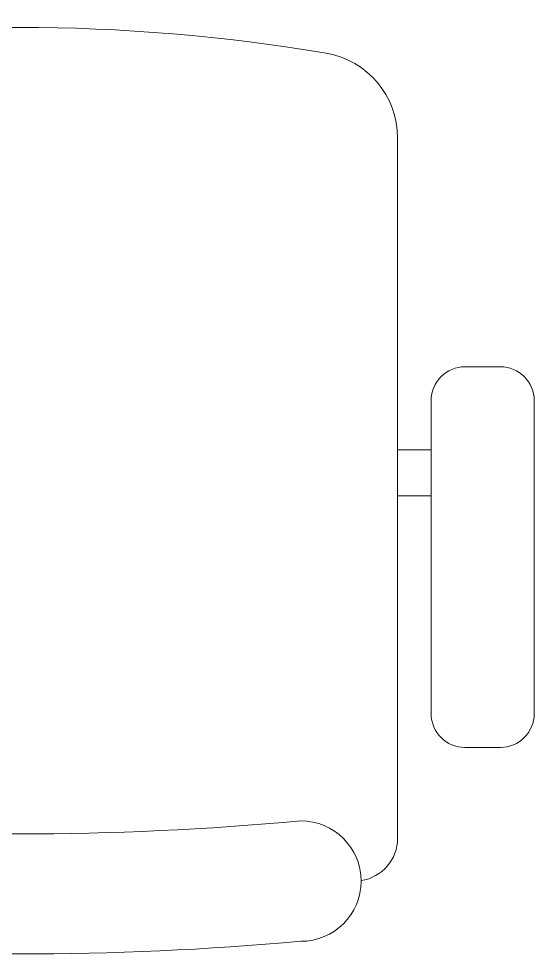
# Model space of a CAD drawing. Header units: metres. Extents: x 75097 to 220695, y -1557923 to -1361206.
# Drawn here: x 201526 to 201826, y -1456714 to -1456166 of the extents above; entities that cross this region are included whole.
import ezdxf

# ---------------------------------------------------------------- set-up
doc = ezdxf.new("R2010")
doc.units = ezdxf.units.M
doc.layers.get('0').update_dxf_attribs({"lineweight": 0})
doc.layers.add('A-100 - Copy$0$Medical Equipment and Furniture', color=8, linetype='Continuous', lineweight=0)

# ---------------------------------------------------------------- blocks, each defined once
blk = doc.blocks.new('A-100 - Copy$0$GF21018-P')
for p, q in [((-0.2206958158158443, 0.4756307261486727), (-0.2206958158158443, 0.0674977280054634)), ((-0.2805980196294406, 0.3422072443699342), (-0.2598282612620899, 0.3422072443699342)), ((-0.3002131404457629, 0.322592123553612), (-0.3002131404457629, 0.1400010304266672)), ((-0.2402131404457641, 0.322592123553612), (-0.2402131404457641, 0.1400010304266708)), ((-0.2402131404457641, 0.2937232591883401), (-0.2206958158158443, 0.2937232591883365)), ((-0.2402131404457641, 0.2670847420663591), (-0.2206958158158443, 0.2670847420663591)), ((-0.2805980196294406, 0.1203859096103415), (-0.2598282612620899, 0.120385909610345))]:
    blk.add_line(p, q)
for centre, radius, start, end in [((-0.0001010474000793, -0.5294775460345988), 1.069482816835118, 80.36711584008485, 99.63288415991525), ((-0.1706958158158436, 0.4756307261486727), 0.05, 99.63288415991494, 180), ((-0.2805980196294406, 0.322592123553612), 0.0196151208163253, 90, 180.0000000000001), ((-0.2598282612620899, 0.322592123553612), 0.0196151208163253, 359.9999999999999, 90), ((-0.2805980196294406, 0.1400010304266672), 0.0196151208163253, 180.0000000000001, 270.0000000000004), ((-0.2598282612620899, 0.1400010304266708), 0.0196151208163253, 270.0000000000006, 359.9999999999999), ((-0.1642902328567111, 0.0424977280054613), 0.0351139560901341, 90.00000000000004, 270), ((-4.0174444003e-06, 1.846735474002139), 1.776735474005004, 264.6945553321505, 275.3052680112835), ((-0.1956958158158457, 0.0674977280054634), 0.025, 179.9999999999999, 261.4720758531367), ((-3.2405935642e-06, 1.831363171438854), 1.831363171441721, 264.8532206013883, 275.1469821681523)]:
    blk.add_arc(centre, radius, start, end)
blk = doc.blocks.new('A-100 - Copy')
at = {"layer": 'A-100 - Copy$0$Medical Equipment and Furniture', "xscale": -1000, "yscale": 1000, "zscale": 1000}
blk.add_blockref('A-100 - Copy$0$GF21018-P', (201525.8294495419, -1456711.246848338), dxfattribs=at)

msp = doc.modelspace()

# ---------------------------------------------------------------- block references
msp.add_blockref('A-100 - Copy', (0, 0))

doc.saveas('drawing.dxf')
